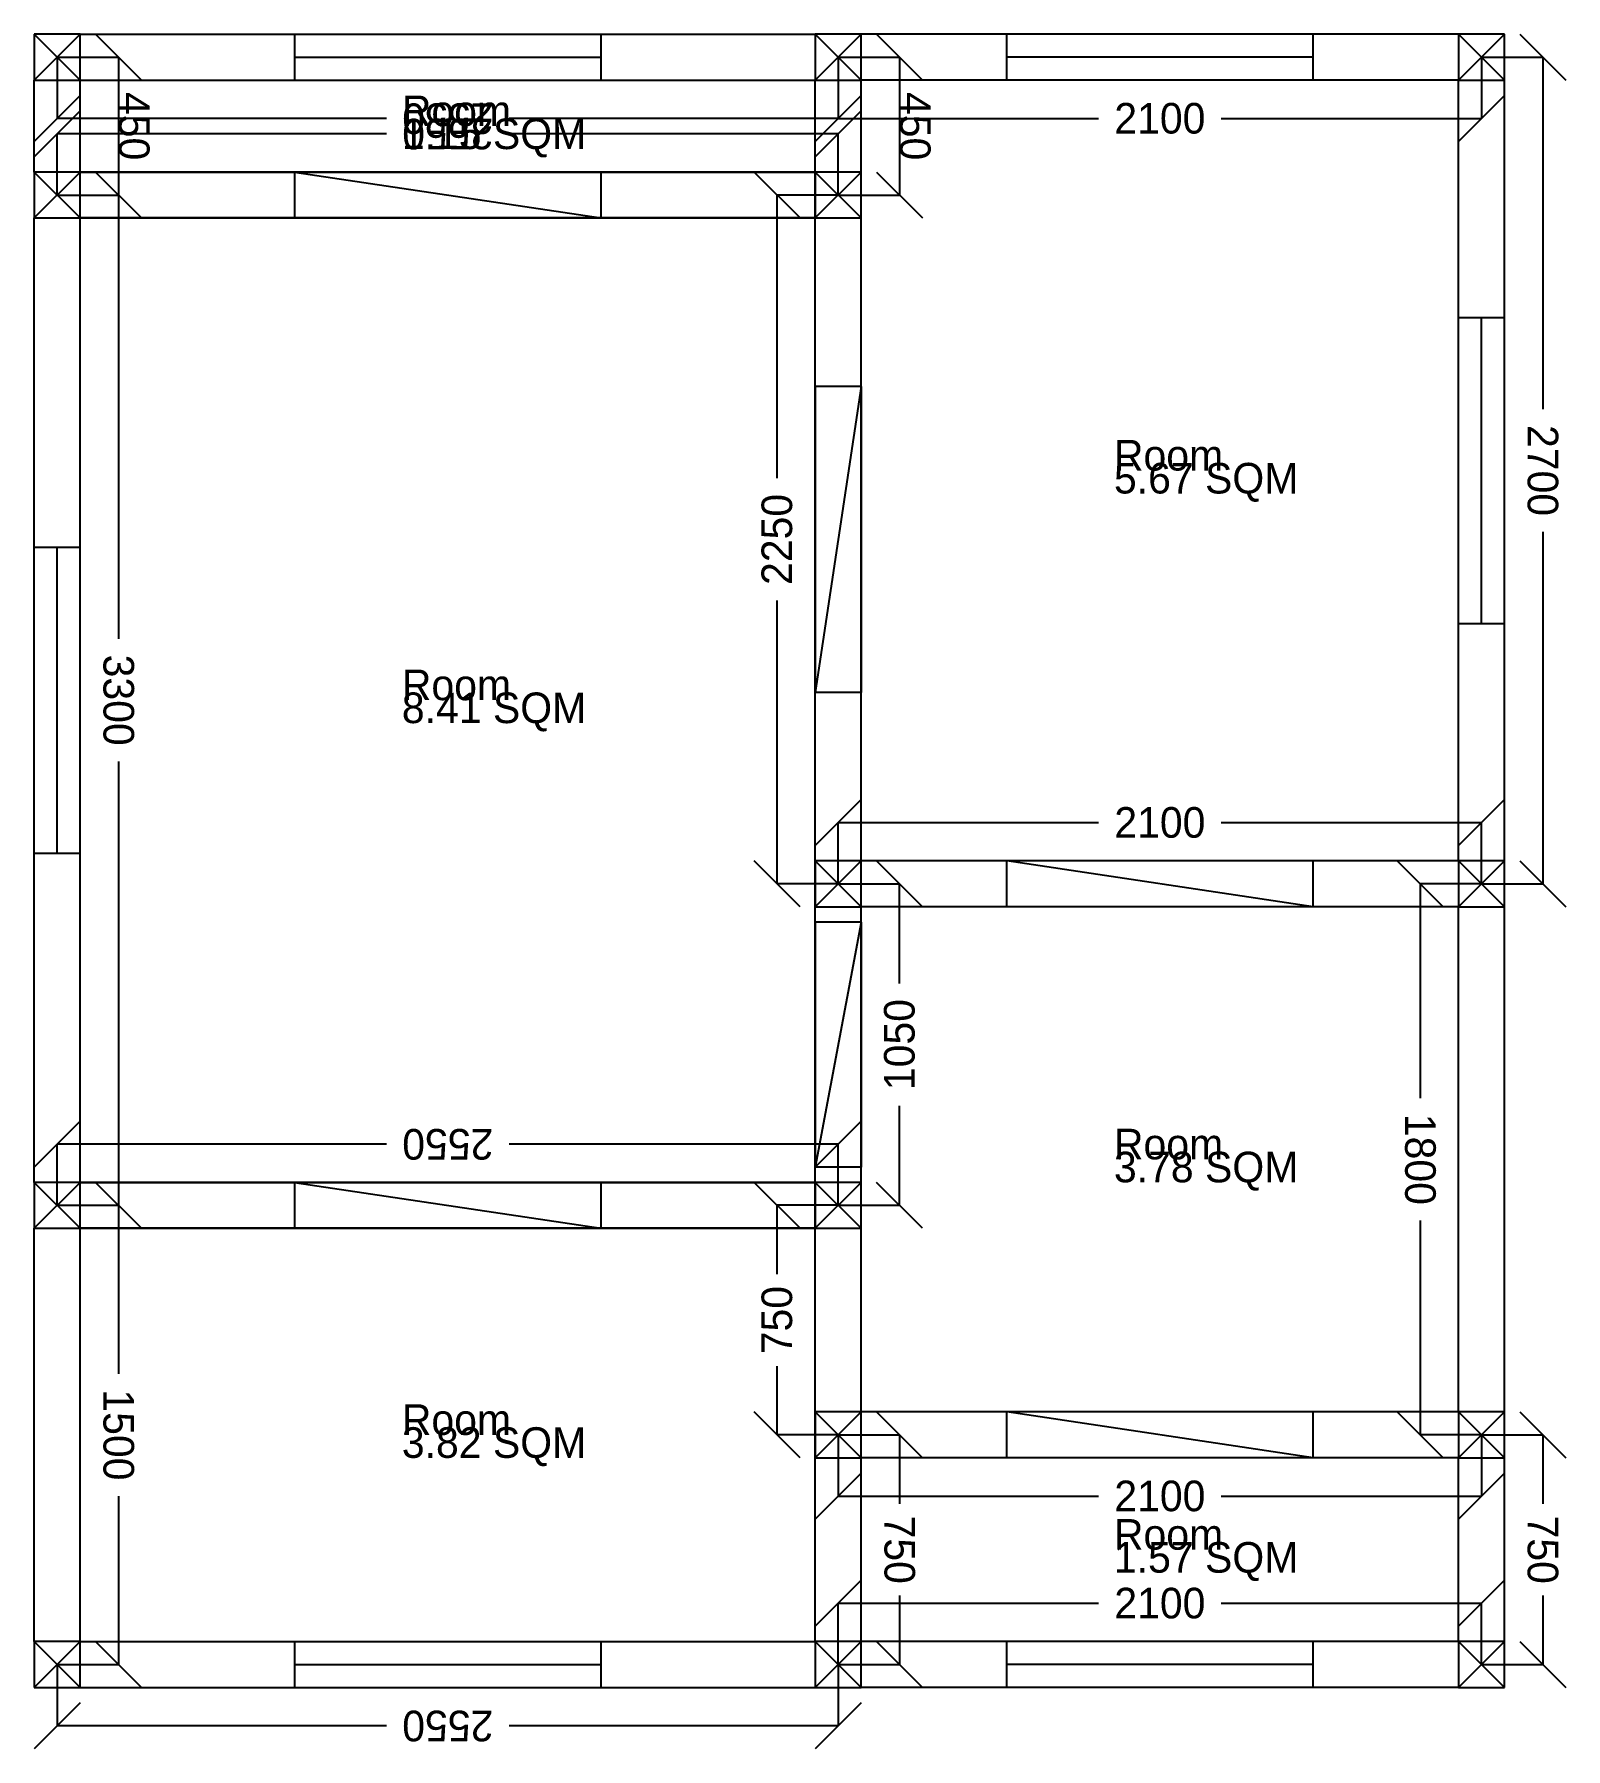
# Model space of a CAD drawing. Header units: millimetres. Extents: x 4575 to 9575, y -6275 to -675.
import ezdxf

# ---------------------------------------------------------------- set-up
doc = ezdxf.new("R2010")
doc.units = ezdxf.units.MM
for name, color, linetype in [('Columns', 40, 'Continuous'), ('Doors', 34, 'Continuous'), ('Walls', 50, 'Continuous'), ('Windows', 4, 'Continuous')]:
    doc.layers.add(name, color=color, linetype=linetype)
doc.dimstyles.get("Standard").update_dxf_attribs({"dimtxt": 2.5, "dimasz": 2.5, "dimexe": 1.25, "dimexo": 0.625, "dimtad": 1, "dimdec": 0, "dimcen": 2.5, "dimadec": 0, "dimazin": 0, "dimtfac": 1, "dimtmove": 0, "dimatfit": 3, "dimarcsym": 0})

# ---------------------------------------------------------------- blocks, each defined once
blk = doc.blocks.new('_OBLIQUE')
at = {"color": 0, "linetype": 'BYBLOCK'}
blk.add_line((-0.5, -0.5), (0.5, 0.5), dxfattribs=at)
blk = doc.blocks.new('*D1')
at = {"color": 1, "lineweight": -2}
for p, q in [((4650, -1200), (4650, -1000)), ((5725, -1000), (4650, -1000)), ((7200, -1000), (6125, -1000)), ((7200, -1200), (7200, -1000))]:
    blk.add_line(p, q, dxfattribs=at)
at = {"layer": 'DEFPOINTS'}
for p in [(7200, -1000), (4650, -1200), (7200, -1200)]:
    blk.add_point(p, dxfattribs=at)
at = {"color": 1, "xscale": 150, "yscale": 150, "rotation": 180}
for p in [(4650, -1000), (7200, -1000)]:
    blk.add_blockref('_OBLIQUE', p, dxfattribs=at)
at = {"color": 1, "insert": (5925, -1000), "char_height": 100, "attachment_point": 5, "rotation": 180}
blk.add_mtext('2550', dxfattribs=at)
blk = doc.blocks.new('*D2')
at = {"color": 1, "lineweight": -2}
for p, q in [((4650, -4500), (4650, -4300)), ((5725, -4300), (4650, -4300)), ((7200, -4300), (6125, -4300)), ((7200, -4500), (7200, -4300))]:
    blk.add_line(p, q, dxfattribs=at)
at = {"layer": 'DEFPOINTS'}
for p in [(7200, -4300), (4650, -4500), (7200, -4500)]:
    blk.add_point(p, dxfattribs=at)
at = {"color": 1, "xscale": 150, "yscale": 150, "rotation": 180}
for p in [(4650, -4300), (7200, -4300)]:
    blk.add_blockref('_OBLIQUE', p, dxfattribs=at)
at = {"color": 1, "insert": (5925, -4300), "char_height": 100, "attachment_point": 5, "rotation": 180}
blk.add_mtext('2550', dxfattribs=at)
blk = doc.blocks.new('*D3')
at = {"color": 1, "lineweight": -2}
for p, q in [((7200, -3450), (7200, -3250)), ((7200, -3250), (8050, -3250)), ((8450, -3250), (9300, -3250)), ((9300, -3450), (9300, -3250))]:
    blk.add_line(p, q, dxfattribs=at)
at = {"layer": 'DEFPOINTS'}
for p in [(7200, -3250), (7200, -3450), (9300, -3450)]:
    blk.add_point(p, dxfattribs=at)
at = {"color": 1, "xscale": 150, "yscale": 150}
for p in [(7200, -3250), (9300, -3250)]:
    blk.add_blockref('_OBLIQUE', p, dxfattribs=at)
at = {"color": 1, "insert": (8250, -3250), "char_height": 100, "attachment_point": 5}
blk.add_mtext('2100', dxfattribs=at)
blk = doc.blocks.new('*D4')
at = {"color": 1, "lineweight": -2}
for p, q in [((7200, -5250), (7200, -5450)), ((9300, -5250), (9300, -5450)), ((7200, -5450), (8050, -5450)), ((8450, -5450), (9300, -5450))]:
    blk.add_line(p, q, dxfattribs=at)
at = {"layer": 'DEFPOINTS'}
for p in [(7200, -5250), (9300, -5250), (7200, -5450)]:
    blk.add_point(p, dxfattribs=at)
at = {"color": 1, "xscale": 150, "yscale": 150}
for p in [(7200, -5450), (9300, -5450)]:
    blk.add_blockref('_OBLIQUE', p, dxfattribs=at)
at = {"color": 1, "insert": (8250, -5450), "char_height": 100, "attachment_point": 5}
blk.add_mtext('2100', dxfattribs=at)
blk = doc.blocks.new('*D5')
at = {"color": 1, "lineweight": -2}
for p, q in [((7200, -3450), (7400, -3450)), ((7400, -3775), (7400, -3450)), ((7400, -4500), (7400, -4175)), ((7200, -4500), (7400, -4500))]:
    blk.add_line(p, q, dxfattribs=at)
at = {"layer": 'DEFPOINTS'}
for p in [(7200, -3450), (7200, -4500), (7400, -4500)]:
    blk.add_point(p, dxfattribs=at)
at = {"color": 1, "xscale": 150, "yscale": 150, "rotation": 90}
for p in [(7400, -3450), (7400, -4500)]:
    blk.add_blockref('_OBLIQUE', p, dxfattribs=at)
at = {"color": 1, "insert": (7400, -3975), "char_height": 100, "attachment_point": 5, "rotation": 90}
blk.add_mtext('1050', dxfattribs=at)
blk = doc.blocks.new('*D6')
at = {"color": 1, "lineweight": -2}
for p, q in [((7200, -1200), (7000, -1200)), ((7000, -2125), (7000, -1200)), ((7000, -3450), (7000, -2525)), ((7200, -3450), (7000, -3450))]:
    blk.add_line(p, q, dxfattribs=at)
at = {"layer": 'DEFPOINTS'}
for p in [(7200, -1200), (7000, -3450), (7200, -3450)]:
    blk.add_point(p, dxfattribs=at)
at = {"color": 1, "xscale": 150, "yscale": 150, "rotation": 90}
for p in [(7000, -1200), (7000, -3450)]:
    blk.add_blockref('_OBLIQUE', p, dxfattribs=at)
at = {"color": 1, "insert": (7000, -2325), "char_height": 100, "attachment_point": 5, "rotation": 90}
blk.add_mtext('2250', dxfattribs=at)
blk = doc.blocks.new('*D7')
at = {"color": 1, "lineweight": -2}
for p, q in [((7200, -750), (7400, -750)), ((7400, -750), (7400, -1200)), ((7200, -1200), (7400, -1200))]:
    blk.add_line(p, q, dxfattribs=at)
at = {"layer": 'DEFPOINTS'}
for p in [(7200, -750), (7400, -750), (7200, -1200)]:
    blk.add_point(p, dxfattribs=at)
at = {"color": 1, "xscale": 150, "yscale": 150, "rotation": -90}
for p in [(7400, -750), (7400, -1200)]:
    blk.add_blockref('_OBLIQUE', p, dxfattribs=at)
at = {"color": 1, "insert": (7450.625, -975), "char_height": 100, "attachment_point": 5, "rotation": 270}
blk.add_mtext('450', dxfattribs=at)
blk = doc.blocks.new('*D8')
at = {"color": 1, "lineweight": -2}
for p, q in [((7200, -4500), (7000, -4500)), ((7000, -4725), (7000, -4500)), ((7000, -5250), (7000, -5025)), ((7200, -5250), (7000, -5250))]:
    blk.add_line(p, q, dxfattribs=at)
at = {"layer": 'DEFPOINTS'}
for p in [(7200, -4500), (7000, -5250), (7200, -5250)]:
    blk.add_point(p, dxfattribs=at)
at = {"color": 1, "xscale": 150, "yscale": 150, "rotation": 90}
for p in [(7000, -4500), (7000, -5250)]:
    blk.add_blockref('_OBLIQUE', p, dxfattribs=at)
at = {"color": 1, "insert": (7000, -4875), "char_height": 100, "attachment_point": 5, "rotation": 90}
blk.add_mtext('750', dxfattribs=at)
blk = doc.blocks.new('*D9')
at = {"color": 1, "lineweight": -2}
for p, q in [((7200, -5250), (7400, -5250)), ((7400, -5250), (7400, -5475)), ((7400, -5775), (7400, -6000)), ((7200, -6000), (7400, -6000))]:
    blk.add_line(p, q, dxfattribs=at)
at = {"layer": 'DEFPOINTS'}
for p in [(7200, -5250), (7400, -5250), (7200, -6000)]:
    blk.add_point(p, dxfattribs=at)
at = {"color": 1, "xscale": 150, "yscale": 150, "rotation": -90}
for p in [(7400, -5250), (7400, -6000)]:
    blk.add_blockref('_OBLIQUE', p, dxfattribs=at)
at = {"color": 1, "insert": (7400, -5625), "char_height": 100, "attachment_point": 5, "rotation": 270}
blk.add_mtext('750', dxfattribs=at)
blk = doc.blocks.new('*D10')
at = {"color": 1, "lineweight": -2}
for p, q in [((4650, -1200), (4850, -1200)), ((4850, -1200), (4850, -2650)), ((4850, -3050), (4850, -4500)), ((4650, -4500), (4850, -4500))]:
    blk.add_line(p, q, dxfattribs=at)
at = {"layer": 'DEFPOINTS'}
for p in [(4650, -1200), (4850, -1200), (4650, -4500)]:
    blk.add_point(p, dxfattribs=at)
at = {"color": 1, "xscale": 150, "yscale": 150, "rotation": -90}
for p in [(4850, -1200), (4850, -4500)]:
    blk.add_blockref('_OBLIQUE', p, dxfattribs=at)
at = {"color": 1, "insert": (4850, -2850), "char_height": 100, "attachment_point": 5, "rotation": 270}
blk.add_mtext('3300', dxfattribs=at)
blk = doc.blocks.new('*D11')
at = {"color": 1, "lineweight": -2}
for p, q in [((7200, -750), (7200, -950)), ((9300, -750), (9300, -950)), ((7200, -950), (8050, -950)), ((8450, -950), (9300, -950))]:
    blk.add_line(p, q, dxfattribs=at)
at = {"layer": 'DEFPOINTS'}
for p in [(7200, -750), (9300, -750), (7200, -950)]:
    blk.add_point(p, dxfattribs=at)
at = {"color": 1, "xscale": 150, "yscale": 150}
for p in [(7200, -950), (9300, -950)]:
    blk.add_blockref('_OBLIQUE', p, dxfattribs=at)
at = {"color": 1, "insert": (8250, -950), "char_height": 100, "attachment_point": 5}
blk.add_mtext('2100', dxfattribs=at)
blk = doc.blocks.new('*D12')
at = {"color": 1, "lineweight": -2}
for p, q in [((9300, -750), (9500, -750)), ((9500, -750), (9500, -1900)), ((9500, -2300), (9500, -3450)), ((9300, -3450), (9500, -3450))]:
    blk.add_line(p, q, dxfattribs=at)
at = {"layer": 'DEFPOINTS'}
for p in [(9300, -750), (9500, -750), (9300, -3450)]:
    blk.add_point(p, dxfattribs=at)
at = {"color": 1, "xscale": 150, "yscale": 150, "rotation": -90}
for p in [(9500, -750), (9500, -3450)]:
    blk.add_blockref('_OBLIQUE', p, dxfattribs=at)
at = {"color": 1, "insert": (9500, -2100), "char_height": 100, "attachment_point": 5, "rotation": 270}
blk.add_mtext('2700', dxfattribs=at)
blk = doc.blocks.new('*D13')
at = {"color": 1, "lineweight": -2}
for p, q in [((9300, -3450), (9100, -3450)), ((9100, -3450), (9100, -4150)), ((9100, -4550), (9100, -5250)), ((9300, -5250), (9100, -5250))]:
    blk.add_line(p, q, dxfattribs=at)
at = {"layer": 'DEFPOINTS'}
for p in [(9100, -3450), (9300, -3450), (9300, -5250)]:
    blk.add_point(p, dxfattribs=at)
at = {"color": 1, "xscale": 150, "yscale": 150, "rotation": -90}
for p in [(9100, -3450), (9100, -5250)]:
    blk.add_blockref('_OBLIQUE', p, dxfattribs=at)
at = {"color": 1, "insert": (9100, -4350), "char_height": 100, "attachment_point": 5, "rotation": 270}
blk.add_mtext('1800', dxfattribs=at)
blk = doc.blocks.new('*D14')
at = {"color": 1, "lineweight": -2}
for p, q in [((4650, -6000), (4650, -6200)), ((7200, -6000), (7200, -6200)), ((5725, -6200), (4650, -6200)), ((7200, -6200), (6125, -6200))]:
    blk.add_line(p, q, dxfattribs=at)
at = {"layer": 'DEFPOINTS'}
for p in [(4650, -6000), (7200, -6000), (7200, -6200)]:
    blk.add_point(p, dxfattribs=at)
at = {"color": 1, "xscale": 150, "yscale": 150, "rotation": 179.99999999999997}
for p in [(4650, -6200), (7200, -6200)]:
    blk.add_blockref('_OBLIQUE', p, dxfattribs=at)
at = {"color": 1, "insert": (5925, -6200), "char_height": 100, "attachment_point": 5, "rotation": 180}
blk.add_mtext('2550', dxfattribs=at)
blk = doc.blocks.new('*D15')
at = {"color": 1, "lineweight": -2}
for p, q in [((4650, -4500), (4850, -4500)), ((4850, -4500), (4850, -5050)), ((4850, -5450), (4850, -6000)), ((4650, -6000), (4850, -6000))]:
    blk.add_line(p, q, dxfattribs=at)
at = {"layer": 'DEFPOINTS'}
for p in [(4650, -4500), (4850, -4500), (4650, -6000)]:
    blk.add_point(p, dxfattribs=at)
at = {"color": 1, "xscale": 150, "yscale": 150, "rotation": -90}
for p in [(4850, -4500), (4850, -6000)]:
    blk.add_blockref('_OBLIQUE', p, dxfattribs=at)
at = {"color": 1, "insert": (4850, -5250), "char_height": 100, "attachment_point": 5, "rotation": 270}
blk.add_mtext('1500', dxfattribs=at)
blk = doc.blocks.new('*D16')
at = {"color": 1, "lineweight": -2}
for p, q in [((4650, -750), (4650, -950)), ((7200, -750), (7200, -950)), ((5725, -950), (4650, -950)), ((7200, -950), (6125, -950))]:
    blk.add_line(p, q, dxfattribs=at)
at = {"layer": 'DEFPOINTS'}
for p in [(4650, -750), (7200, -750), (7200, -950)]:
    blk.add_point(p, dxfattribs=at)
at = {"color": 1, "xscale": 150, "yscale": 150, "rotation": 180}
for p in [(4650, -950), (7200, -950)]:
    blk.add_blockref('_OBLIQUE', p, dxfattribs=at)
at = {"color": 1, "insert": (5925, -950), "char_height": 100, "attachment_point": 5, "rotation": 180}
blk.add_mtext('2550', dxfattribs=at)
blk = doc.blocks.new('*D17')
at = {"color": 1, "lineweight": -2}
for p, q in [((4650, -750), (4850, -750)), ((4850, -750), (4850, -1200)), ((4650, -1200), (4850, -1200))]:
    blk.add_line(p, q, dxfattribs=at)
at = {"layer": 'DEFPOINTS'}
for p in [(4650, -750), (4850, -750), (4650, -1200)]:
    blk.add_point(p, dxfattribs=at)
at = {"color": 1, "xscale": 150, "yscale": 150, "rotation": -90}
for p in [(4850, -750), (4850, -1200)]:
    blk.add_blockref('_OBLIQUE', p, dxfattribs=at)
at = {"color": 1, "insert": (4900.625, -975), "char_height": 100, "attachment_point": 5, "rotation": 270}
blk.add_mtext('450', dxfattribs=at)
blk = doc.blocks.new('*D18')
at = {"color": 1, "lineweight": -2}
for p, q in [((7200, -6000), (7200, -5800)), ((7200, -5800), (8050, -5800)), ((8450, -5800), (9300, -5800)), ((9300, -6000), (9300, -5800))]:
    blk.add_line(p, q, dxfattribs=at)
at = {"layer": 'DEFPOINTS'}
for p in [(7200, -5800), (7200, -6000), (9300, -6000)]:
    blk.add_point(p, dxfattribs=at)
at = {"color": 1, "xscale": 150, "yscale": 150}
for p in [(7200, -5800), (9300, -5800)]:
    blk.add_blockref('_OBLIQUE', p, dxfattribs=at)
at = {"color": 1, "insert": (8250, -5800), "char_height": 100, "attachment_point": 5}
blk.add_mtext('2100', dxfattribs=at)
blk = doc.blocks.new('*D19')
at = {"color": 1, "lineweight": -2}
for p, q in [((9300, -5250), (9500, -5250)), ((9500, -5250), (9500, -5475)), ((9500, -5775), (9500, -6000)), ((9300, -6000), (9500, -6000))]:
    blk.add_line(p, q, dxfattribs=at)
at = {"layer": 'DEFPOINTS'}
for p in [(9300, -5250), (9500, -5250), (9300, -6000)]:
    blk.add_point(p, dxfattribs=at)
at = {"color": 1, "xscale": 150, "yscale": 150, "rotation": -90}
for p in [(9500, -5250), (9500, -6000)]:
    blk.add_blockref('_OBLIQUE', p, dxfattribs=at)
at = {"color": 1, "insert": (9500, -5625), "char_height": 100, "attachment_point": 5, "rotation": 270}
blk.add_mtext('750', dxfattribs=at)

msp = doc.modelspace()

# ---------------------------------------------------------------- linework, layer by layer
at = {"layer": 'Columns'}
for p, q in [((4725, -675), (4575, -675)), ((4575, -675), (4575, -825)), ((4575, -825), (4725, -675)), ((4725, -825), (4575, -675)), ((4725, -675), (4575, -675)), ((4575, -675), (4575, -825)), ((4575, -825), (4725, -675)), ((4725, -825), (4575, -675)), ((4725, -825), (4725, -675)), ((4725, -825), (4725, -675)), ((7275, -675), (7125, -675)), ((7125, -675), (7125, -825)), ((7125, -825), (7275, -675)), ((7275, -825), (7125, -675)), ((7275, -675), (7125, -675)), ((7125, -675), (7125, -825)), ((7125, -825), (7275, -675)), ((7275, -825), (7125, -675)), ((7275, -675), (7125, -675)), ((7125, -675), (7125, -825)), ((7125, -825), (7275, -675)), ((7275, -825), (7125, -675)), ((7275, -675), (7125, -675)), ((7125, -675), (7125, -825)), ((7125, -825), (7275, -675)), ((7275, -825), (7125, -675)), ((7275, -825), (7275, -675)), ((7275, -825), (7275, -675)), ((7275, -825), (7275, -675)), ((7275, -825), (7275, -675)), ((9375, -675), (9225, -675)), ((9225, -675), (9225, -825)), ((9225, -825), (9375, -675)), ((9375, -825), (9225, -675)), ((9375, -675), (9225, -675)), ((9225, -675), (9225, -825)), ((9225, -825), (9375, -675)), ((9375, -825), (9225, -675)), ((9375, -825), (9375, -675)), ((9375, -825), (9375, -675)), ((4575, -825), (4725, -825)), ((4575, -825), (4725, -825)), ((7125, -825), (7275, -825)), ((7125, -825), (7275, -825)), ((7125, -825), (7275, -825)), ((7125, -825), (7275, -825)), ((9225, -825), (9375, -825)), ((9225, -825), (9375, -825)), ((4725, -1125), (4575, -1125)), ((4575, -1125), (4575, -1275)), ((4575, -1275), (4725, -1125)), ((4725, -1275), (4575, -1125)), ((4725, -1125), (4575, -1125)), ((4575, -1125), (4575, -1275)), ((4575, -1275), (4725, -1125)), ((4725, -1275), (4575, -1125)), ((4725, -1125), (4575, -1125)), ((4575, -1125), (4575, -1275)), ((4575, -1275), (4725, -1125)), ((4725, -1275), (4575, -1125)), ((4725, -1125), (4575, -1125)), ((4575, -1125), (4575, -1275)), ((4575, -1275), (4725, -1125)), ((4725, -1275), (4575, -1125)), ((4725, -1275), (4725, -1125)), ((4725, -1275), (4725, -1125)), ((4725, -1275), (4725, -1125)), ((4725, -1275), (4725, -1125)), ((7275, -1125), (7125, -1125)), ((7125, -1125), (7125, -1275)), ((7125, -1275), (7275, -1125)), ((7275, -1275), (7125, -1125)), ((7275, -1125), (7125, -1125)), ((7125, -1125), (7125, -1275)), ((7125, -1275), (7275, -1125)), ((7275, -1275), (7125, -1125)), ((7275, -1125), (7125, -1125)), ((7125, -1125), (7125, -1275)), ((7125, -1275), (7275, -1125)), ((7275, -1275), (7125, -1125)), ((7275, -1125), (7125, -1125)), ((7125, -1125), (7125, -1275)), ((7125, -1275), (7275, -1125)), ((7275, -1275), (7125, -1125)), ((7275, -1275), (7275, -1125)), ((7275, -1275), (7275, -1125)), ((7275, -1275), (7275, -1125)), ((7275, -1275), (7275, -1125)), ((4575, -1275), (4725, -1275)), ((4575, -1275), (4725, -1275)), ((4575, -1275), (4725, -1275)), ((4575, -1275), (4725, -1275)), ((7125, -1275), (7275, -1275)), ((7125, -1275), (7275, -1275)), ((7125, -1275), (7275, -1275)), ((7125, -1275), (7275, -1275)), ((7275, -3375), (7125, -3375)), ((7125, -3375), (7125, -3525)), ((7125, -3525), (7275, -3375)), ((7275, -3525), (7125, -3375)), ((7275, -3375), (7125, -3375)), ((7125, -3375), (7125, -3525)), ((7125, -3525), (7275, -3375)), ((7275, -3525), (7125, -3375)), ((7275, -3375), (7125, -3375)), ((7125, -3375), (7125, -3525)), ((7125, -3525), (7275, -3375)), ((7275, -3525), (7125, -3375)), ((7275, -3375), (7125, -3375)), ((7125, -3375), (7125, -3525)), ((7125, -3525), (7275, -3375)), ((7275, -3525), (7125, -3375)), ((7275, -3525), (7275, -3375)), ((7275, -3525), (7275, -3375)), ((7275, -3525), (7275, -3375)), ((7275, -3525), (7275, -3375)), ((9375, -3375), (9225, -3375)), ((9225, -3375), (9225, -3525)), ((9225, -3525), (9375, -3375)), ((9375, -3525), (9225, -3375)), ((9375, -3375), (9225, -3375)), ((9225, -3375), (9225, -3525)), ((9225, -3525), (9375, -3375)), ((9375, -3525), (9225, -3375)), ((9375, -3375), (9225, -3375)), ((9225, -3375), (9225, -3525)), ((9225, -3525), (9375, -3375)), ((9375, -3525), (9225, -3375)), ((9375, -3375), (9225, -3375)), ((9225, -3375), (9225, -3525)), ((9225, -3525), (9375, -3375)), ((9375, -3525), (9225, -3375)), ((9375, -3525), (9375, -3375)), ((9375, -3525), (9375, -3375)), ((9375, -3525), (9375, -3375)), ((9375, -3525), (9375, -3375)), ((7125, -3525), (7275, -3525)), ((7125, -3525), (7275, -3525)), ((7125, -3525), (7275, -3525)), ((7125, -3525), (7275, -3525)), ((9225, -3525), (9375, -3525)), ((9225, -3525), (9375, -3525)), ((9225, -3525), (9375, -3525)), ((9225, -3525), (9375, -3525)), ((4725, -4425), (4575, -4425)), ((4575, -4425), (4575, -4575)), ((4575, -4575), (4725, -4425)), ((4725, -4575), (4575, -4425)), ((4725, -4425), (4575, -4425)), ((4575, -4425), (4575, -4575)), ((4575, -4575), (4725, -4425)), ((4725, -4575), (4575, -4425)), ((4725, -4425), (4575, -4425)), ((4575, -4425), (4575, -4575)), ((4575, -4575), (4725, -4425)), ((4725, -4575), (4575, -4425)), ((4725, -4425), (4575, -4425)), ((4575, -4425), (4575, -4575)), ((4575, -4575), (4725, -4425)), ((4725, -4575), (4575, -4425)), ((4725, -4575), (4725, -4425)), ((4725, -4575), (4725, -4425)), ((4725, -4575), (4725, -4425)), ((4725, -4575), (4725, -4425)), ((7275, -4425), (7125, -4425)), ((7125, -4425), (7125, -4575)), ((7125, -4575), (7275, -4425)), ((7275, -4575), (7125, -4425)), ((7275, -4425), (7125, -4425)), ((7125, -4425), (7125, -4575)), ((7125, -4575), (7275, -4425)), ((7275, -4575), (7125, -4425)), ((7275, -4425), (7125, -4425)), ((7125, -4425), (7125, -4575)), ((7125, -4575), (7275, -4425)), ((7275, -4575), (7125, -4425)), ((7275, -4425), (7125, -4425)), ((7125, -4425), (7125, -4575)), ((7125, -4575), (7275, -4425)), ((7275, -4575), (7125, -4425)), ((7275, -4575), (7275, -4425)), ((7275, -4575), (7275, -4425)), ((7275, -4575), (7275, -4425)), ((7275, -4575), (7275, -4425)), ((4575, -4575), (4725, -4575)), ((4575, -4575), (4725, -4575)), ((4575, -4575), (4725, -4575)), ((4575, -4575), (4725, -4575)), ((7125, -4575), (7275, -4575)), ((7125, -4575), (7275, -4575)), ((7125, -4575), (7275, -4575)), ((7125, -4575), (7275, -4575)), ((7275, -5175), (7125, -5175)), ((7125, -5175), (7125, -5325)), ((7125, -5325), (7275, -5175)), ((7275, -5325), (7125, -5175)), ((7275, -5175), (7125, -5175)), ((7125, -5175), (7125, -5325)), ((7125, -5325), (7275, -5175)), ((7275, -5325), (7125, -5175)), ((7275, -5175), (7125, -5175)), ((7125, -5175), (7125, -5325)), ((7125, -5325), (7275, -5175)), ((7275, -5325), (7125, -5175)), ((7275, -5175), (7125, -5175)), ((7125, -5175), (7125, -5325)), ((7125, -5325), (7275, -5175)), ((7275, -5325), (7125, -5175)), ((7275, -5325), (7275, -5175)), ((7275, -5325), (7275, -5175)), ((7275, -5325), (7275, -5175)), ((7275, -5325), (7275, -5175)), ((9375, -5175), (9225, -5175)), ((9225, -5175), (9225, -5325)), ((9225, -5325), (9375, -5175)), ((9375, -5325), (9225, -5175)), ((9375, -5175), (9225, -5175)), ((9225, -5175), (9225, -5325)), ((9225, -5325), (9375, -5175)), ((9375, -5325), (9225, -5175)), ((9375, -5175), (9225, -5175)), ((9225, -5175), (9225, -5325)), ((9225, -5325), (9375, -5175)), ((9375, -5325), (9225, -5175)), ((9375, -5175), (9225, -5175)), ((9225, -5175), (9225, -5325)), ((9225, -5325), (9375, -5175)), ((9375, -5325), (9225, -5175)), ((9375, -5325), (9375, -5175)), ((9375, -5325), (9375, -5175)), ((9375, -5325), (9375, -5175)), ((9375, -5325), (9375, -5175)), ((7125, -5325), (7275, -5325)), ((7125, -5325), (7275, -5325)), ((7125, -5325), (7275, -5325)), ((7125, -5325), (7275, -5325)), ((9225, -5325), (9375, -5325)), ((9225, -5325), (9375, -5325)), ((9225, -5325), (9375, -5325)), ((9225, -5325), (9375, -5325)), ((4725, -5925), (4575, -5925)), ((4575, -5925), (4575, -6075)), ((4575, -6075), (4725, -5925)), ((4725, -6075), (4575, -5925)), ((4725, -5925), (4575, -5925)), ((4575, -5925), (4575, -6075)), ((4575, -6075), (4725, -5925)), ((4725, -6075), (4575, -5925)), ((4725, -6075), (4725, -5925)), ((4725, -6075), (4725, -5925)), ((7275, -5925), (7125, -5925)), ((7125, -5925), (7125, -6075)), ((7125, -6075), (7275, -5925)), ((7275, -6075), (7125, -5925)), ((7275, -5925), (7125, -5925)), ((7125, -5925), (7125, -6075)), ((7125, -6075), (7275, -5925)), ((7275, -6075), (7125, -5925)), ((7275, -5925), (7125, -5925)), ((7125, -5925), (7125, -6075)), ((7125, -6075), (7275, -5925)), ((7275, -6075), (7125, -5925)), ((7275, -5925), (7125, -5925)), ((7125, -5925), (7125, -6075)), ((7125, -6075), (7275, -5925)), ((7275, -6075), (7125, -5925)), ((7275, -6075), (7275, -5925)), ((7275, -6075), (7275, -5925)), ((7275, -6075), (7275, -5925)), ((7275, -6075), (7275, -5925)), ((9375, -5925), (9225, -5925)), ((9225, -5925), (9225, -6075)), ((9225, -6075), (9375, -5925)), ((9375, -6075), (9225, -5925)), ((9375, -5925), (9225, -5925)), ((9225, -5925), (9225, -6075)), ((9225, -6075), (9375, -5925)), ((9375, -6075), (9225, -5925)), ((9375, -6075), (9375, -5925)), ((9375, -6075), (9375, -5925)), ((4575, -6075), (4725, -6075)), ((4575, -6075), (4725, -6075)), ((7125, -6075), (7275, -6075)), ((7125, -6075), (7275, -6075)), ((7125, -6075), (7275, -6075)), ((7125, -6075), (7275, -6075)), ((9225, -6075), (9375, -6075)), ((9225, -6075), (9375, -6075))]:
    msp.add_line(p, q, dxfattribs=at)
at = {"layer": 'Doors'}
for p, q in [((5425, -1125), (5425, -1275)), ((5425, -1125), (6425, -1125)), ((5425, -1125), (6425, -1275)), ((5425, -1125), (6425, -1275)), ((6425, -1125), (6425, -1275)), ((5425, -1275), (6425, -1275)), ((7275, -1825), (7125, -1825)), ((7125, -1825), (7125, -2825)), ((7275, -1825), (7125, -2825)), ((7275, -1825), (7125, -2825)), ((7275, -1825), (7275, -2825)), ((7275, -2825), (7125, -2825)), ((7750, -3525), (7750, -3375)), ((8750, -3375), (7750, -3375)), ((8750, -3525), (7750, -3375)), ((8750, -3525), (7750, -3375)), ((8750, -3525), (8750, -3375)), ((8750, -3525), (7750, -3525)), ((7275, -3575), (7125, -3575)), ((7125, -3575), (7125, -4375)), ((7275, -3575), (7125, -4375)), ((7275, -3575), (7125, -4375)), ((7275, -3575), (7275, -4375)), ((7275, -4375), (7125, -4375)), ((5425, -4425), (5425, -4575)), ((5425, -4425), (6425, -4425)), ((5425, -4425), (6425, -4575)), ((5425, -4425), (6425, -4575)), ((6425, -4425), (6425, -4575)), ((5425, -4575), (6425, -4575)), ((7750, -5325), (7750, -5175)), ((8750, -5175), (7750, -5175)), ((8750, -5325), (7750, -5175)), ((8750, -5325), (7750, -5175)), ((8750, -5325), (8750, -5175)), ((8750, -5325), (7750, -5325))]:
    msp.add_line(p, q, dxfattribs=at)
at = {"layer": 'Walls'}
for p, q in [((4725, -675), (7125, -675)), ((9225, -675), (7275, -675)), ((4575, -1125), (4575, -825)), ((4725, -825), (7125, -825)), ((4725, -1125), (4725, -825)), ((7125, -3375), (7125, -825)), ((7125, -1125), (7125, -825)), ((9225, -825), (7275, -825)), ((7275, -3375), (7275, -825)), ((7275, -1125), (7275, -825)), ((9225, -3375), (9225, -825)), ((9375, -3375), (9375, -825)), ((7125, -1125), (4725, -1125)), ((4725, -1125), (7125, -1125)), ((4575, -4425), (4575, -1275)), ((7125, -1275), (4725, -1275)), ((4725, -4425), (4725, -1275)), ((4725, -1275), (7125, -1275)), ((7125, -4425), (7125, -1275)), ((7275, -4425), (7275, -1275)), ((9225, -3375), (7275, -3375)), ((9225, -3375), (7275, -3375)), ((7125, -5175), (7125, -3525)), ((9225, -3525), (7275, -3525)), ((9225, -3525), (7275, -3525)), ((7275, -5175), (7275, -3525)), ((9225, -5175), (9225, -3525)), ((9375, -5175), (9375, -3525)), ((7125, -4425), (4725, -4425)), ((4725, -4425), (7125, -4425)), ((4575, -5925), (4575, -4575)), ((7125, -4575), (4725, -4575)), ((4725, -4575), (7125, -4575)), ((4725, -5925), (4725, -4575)), ((7125, -5925), (7125, -4575)), ((7275, -5925), (7275, -4575)), ((9225, -5175), (7275, -5175)), ((9225, -5175), (7275, -5175)), ((7125, -5925), (7125, -5325)), ((9225, -5325), (7275, -5325)), ((9225, -5325), (7275, -5325)), ((7275, -5925), (7275, -5325)), ((9225, -5925), (9225, -5325)), ((9375, -5925), (9375, -5325)), ((4725, -5925), (7125, -5925)), ((9225, -5925), (7275, -5925)), ((4725, -6075), (7125, -6075)), ((9225, -6075), (7275, -6075))]:
    msp.add_line(p, q, dxfattribs=at)
at = {"layer": 'Windows'}
for p, q in [((5425, -675), (5425, -825)), ((5425, -675), (6425, -675)), ((6425, -675), (6425, -825)), ((7750, -825), (7750, -675)), ((8750, -675), (7750, -675)), ((8750, -825), (8750, -675)), ((5425, -750), (6425, -750)), ((8750, -750), (7750, -750)), ((5425, -825), (6425, -825)), ((8750, -825), (7750, -825)), ((9225, -1600), (9375, -1600)), ((9225, -2600), (9225, -1600)), ((9300, -2600), (9300, -1600)), ((9375, -2600), (9375, -1600)), ((4575, -2350), (4725, -2350)), ((4575, -3350), (4575, -2350)), ((4650, -3350), (4650, -2350)), ((4725, -3350), (4725, -2350)), ((9225, -2600), (9375, -2600)), ((4575, -3350), (4725, -3350)), ((5425, -5925), (5425, -6075)), ((5425, -5925), (6425, -5925)), ((6425, -5925), (6425, -6075)), ((7750, -6075), (7750, -5925)), ((8750, -5925), (7750, -5925)), ((8750, -6075), (8750, -5925)), ((5425, -6000), (6425, -6000)), ((8750, -6000), (7750, -6000)), ((5425, -6075), (6425, -6075)), ((8750, -6075), (7750, -6075))]:
    msp.add_line(p, q, dxfattribs=at)

# ---------------------------------------------------------------- texts
for s, p in [('Room', (5775, -975)), ('1.15 SQM', (5775, -1050)), ('Room', (8100, -2100)), ('5.67 SQM', (8100, -2175)), ('Room', (5775, -2850)), ('8.41 SQM', (5775, -2925)), ('Room', (8100, -4350)), ('3.78 SQM', (8100, -4425)), ('Room', (5775, -5250)), ('3.82 SQM', (5775, -5325)), ('Room', (8100, -5625)), ('1.57 SQM', (8100, -5700))]:
    msp.add_text(s, height=100).set_placement(p)

# ---------------------------------------------------------------- dimensions: what is measured, and where the dimension line sits
for base, p1, p2, angle, picture, middle in [((4850, -750), (4650, -750), (4650, -1200), 270, '*D17', (4900.6, -975)), ((7400, -750), (7200, -750), (7200, -1200), 270, '*D7', (7450.6, -975)), ((9500, -750), (9300, -750), (9300, -3450), 270, '*D12', (9500, -2100)), ((7200, -950), (7200, -750), (4650, -750), 180, '*D16', (5925, -950)), ((7200, -1000), (7200, -1200), (4650, -1200), 180, '*D1', (5925, -1000)), ((4850, -1200), (4650, -1200), (4650, -4500), 270, '*D10', (4850, -2850)), ((7000, -3450), (7200, -3450), (7200, -1200), 90, '*D6', (7000, -2325)), ((7400, -4500), (7200, -4500), (7200, -3450), 90, '*D5', (7400, -3975)), ((9100, -3450), (9300, -3450), (9300, -5250), 270, '*D13', (9100, -4350)), ((7200, -4300), (7200, -4500), (4650, -4500), 180, '*D2', (5925, -4300)), ((4850, -4500), (4650, -4500), (4650, -6000), 270, '*D15', (4850, -5250)), ((7000, -5250), (7200, -5250), (7200, -4500), 90, '*D8', (7000, -4875)), ((7400, -5250), (7200, -5250), (7200, -6000), 270, '*D9', (7400, -5625)), ((9500, -5250), (9300, -5250), (9300, -6000), 270, '*D19', (9500, -5625)), ((7200, -6200), (7200, -6000), (4650, -6000), 180, '*D14', (5925, -6200))]:
    dim = msp.add_linear_dim(base=base, p1=p1, p2=p2, angle=angle, dimstyle='Standard', override={"dimtxt": 100, "dimtad": 0, "dimtxsty": 'Standard', "dimtsz": 75, "dimclrd": 1, "dimclre": 1, "dimclrt": 1})
    dim.commit()
    dim.dimension.update_dxf_attribs({"geometry": picture, "text_midpoint": middle})
for base, p1, p2, picture, middle in [((7200, -950), (7200, -750), (9300, -750), '*D11', (8250, -950)), ((7200, -3250), (7200, -3450), (9300, -3450), '*D3', (8250, -3250)), ((7200, -5450), (7200, -5250), (9300, -5250), '*D4', (8250, -5450)), ((7200, -5800), (7200, -6000), (9300, -6000), '*D18', (8250, -5800))]:
    dim = msp.add_linear_dim(base=base, p1=p1, p2=p2, dimstyle='Standard', override={"dimtxt": 100, "dimtad": 0, "dimtxsty": 'Standard', "dimtsz": 75, "dimclrd": 1, "dimclre": 1, "dimclrt": 1})
    dim.commit()
    dim.dimension.update_dxf_attribs({"geometry": picture, "text_midpoint": middle})

doc.saveas('drawing.dxf')
